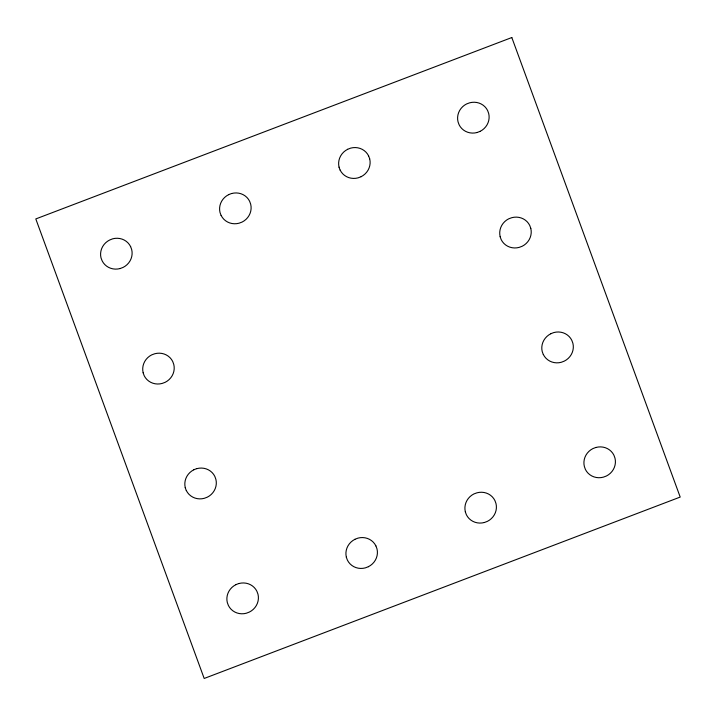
<?xml version="1.0" encoding="UTF-8"?>
<svg xmlns="http://www.w3.org/2000/svg" width="716" height="716" viewBox="0 0 716 716"><rect width="100%" height="100%" fill="white"/><g stroke="black" fill="none" stroke-linecap="round" stroke-linejoin="round"><path stroke-width="1.07" d="M228.601 194.645L231.635 193.481M347.6 149.295L350.643 148.131A15.913 15.251 -29.4 0 1 368.615 155.918M361.115 176.709L358.072 177.863A15.913 15.251 -29.4 0 1 340.136 170.086M480.114 131.359L477.071 132.514M193.785 469.759L196.828 468.604M550.801 333.71L553.835 332.555A15.913 15.251 -29.4 0 1 571.816 340.342L572.889 343.25A15.913 15.251 -29.4 0 1 564.306 361.115L561.263 362.287A15.913 15.251 -29.4 0 1 543.337 354.501M235.886 584.641L238.929 583.486M354.885 539.291L357.928 538.137A15.913 15.251 -29.4 0 1 375.909 545.923M368.4 566.705L365.357 567.869A15.913 15.251 -29.4 0 1 347.394 560.1L346.302 557.173M120.064 268.563L123.107 267.408A15.904 15.251 -29.4 0 0 131.681 249.535L130.616 246.59M595.936 447.437L592.893 448.592A15.913 15.251 -29.4 0 0 584.363 466.483L585.393 469.41A15.913 15.251 -29.4 0 0 603.391 477.142L606.407 476.006A15.913 15.251 -29.4 0 0 614.981 458.133L613.916 455.188A15.913 15.251 -29.4 0 0 595.945 447.464M484.356 522.519L487.399 521.355A15.913 15.251 -29.4 0 0 495.973 503.482L494.908 500.547A15.913 15.251 -29.4 0 0 476.945 492.823L473.894 493.942A15.913 15.251 -29.4 0 0 465.355 511.833M543.292 354.527L542.218 351.592A15.913 15.251 -29.4 0 1 550.846 333.737M368.615 155.891L369.698 158.827M340.1 170.104L339.017 167.168M375.909 545.896L376.983 548.832A15.913 15.251 -29.4 0 1 368.391 566.696M221.092 215.453L220.018 212.518A15.913 15.251 -29.4 0 1 228.637 194.662M186.285 490.576L185.202 487.641M530.798 228.359L529.724 225.424A15.913 15.251 -29.4 0 0 511.752 217.7L508.7 218.828A15.913 15.251 -29.4 0 0 500.171 236.719M500.117 236.701L501.2 239.645A15.913 15.251 -29.4 0 0 519.198 247.378L522.215 246.241A15.913 15.251 -29.4 0 0 530.789 228.368M465.31 511.824L466.385 514.759A15.913 15.251 -29.4 0 0 484.383 522.492M143.111 372.759L144.184 375.694A15.904 15.251 -29.4 0 0 162.192 383.427L165.208 382.29A15.904 15.251 -29.4 0 0 173.773 364.417L172.708 361.473A15.904 15.251 -29.4 0 0 154.746 353.758L151.694 354.876A15.904 15.251 -29.4 0 0 143.164 372.767M480.114 131.35A15.913 15.26 -29.4 0 0 488.688 113.477L487.623 110.541A15.913 15.26 -29.4 0 0 469.651 102.818L466.599 103.945A15.904 15.251 -29.4 0 0 458.043 121.854L459.099 124.754A15.904 15.251 -29.4 0 0 477.071 132.514M369.689 158.827A15.913 15.251 -29.4 0 1 361.106 176.7M339.071 167.186A15.913 15.251 -29.4 0 1 347.645 149.313M221.128 215.435A15.913 15.251 -29.4 0 0 239.09 223.195L242.106 222.058A15.913 15.251 -29.4 0 0 250.681 204.176L249.615 201.241A15.913 15.251 -29.4 0 0 231.644 193.517M346.356 557.182A15.913 15.251 -29.4 0 1 354.93 539.318M120.091 268.545A15.904 15.251 -29.4 0 1 102.128 260.794L101.01 257.876A15.904 15.251 -29.4 0 1 109.646 240.021L112.636 238.831A15.904 15.251 -29.4 0 1 130.616 246.635M186.33 490.558A15.904 15.251 -29.4 0 0 204.293 498.309L207.3 497.173A15.904 15.251 -29.4 0 0 215.874 479.299L214.809 476.364A15.904 15.251 -29.4 0 0 196.846 468.64M185.265 487.65A15.904 15.251 -29.4 0 1 193.839 469.786M238.947 583.522A15.904 15.251 -29.4 0 1 256.901 591.282L257.975 594.182A15.904 15.251 -29.4 0 1 249.392 612.046L246.358 613.218A15.913 15.251 -29.4 0 1 228.386 605.459L227.303 602.523A15.913 15.251 -29.4 0 1 235.895 584.677M511.815 37.536L35.8 218.935L204.185 678.464L680.2 497.065L511.815 37.536"/></g></svg>
